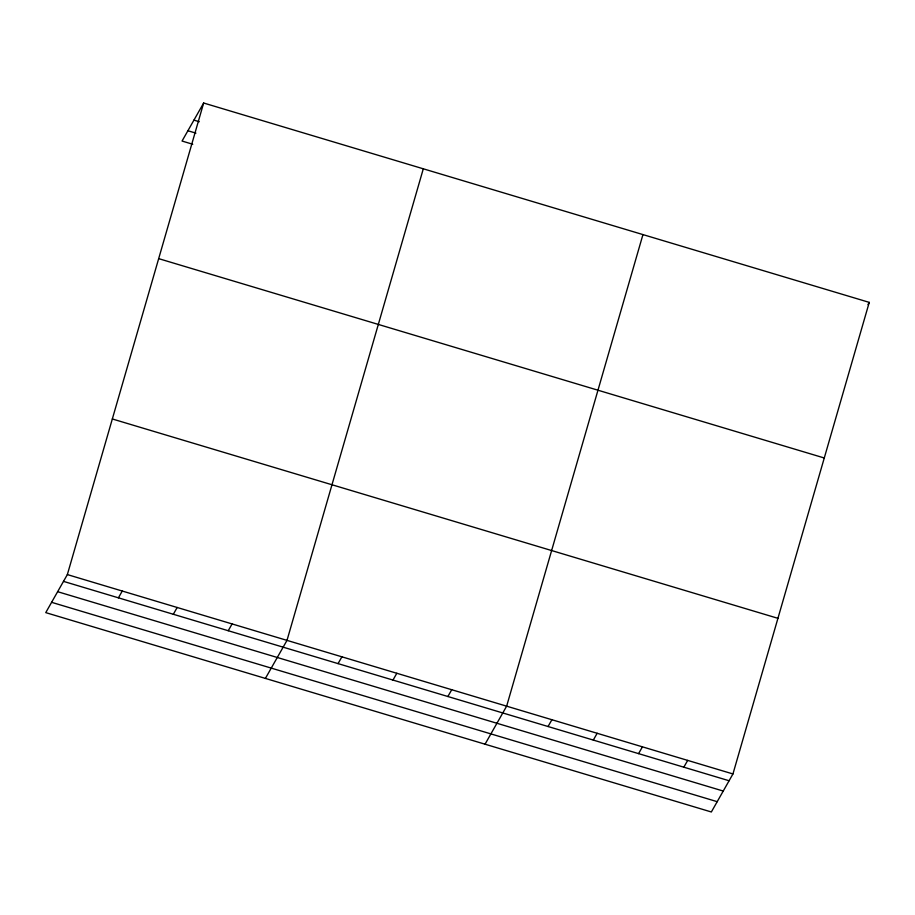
<?xml version="1.0" encoding="UTF-8"?>
<svg xmlns="http://www.w3.org/2000/svg" width="915" height="915" viewBox="0 0 915 915"><rect width="100%" height="100%" fill="white"/><g stroke="black" fill="none" stroke-linecap="round" stroke-linejoin="round"><path stroke-width="1.37" d="M67.355 574.586L203.656 103.018L869.25 302.373L732.949 773.953L711.344 811.982L45.75 612.627L67.355 574.586L732.949 773.953M423.302 168.806L287.001 640.374L265.396 678.415M642.948 234.595L506.647 706.163L485.041 744.204M203.656 103.018L182.051 141.047L192.756 144.261M118.412 597.827L122.267 591.033M173.324 614.274L177.178 607.48M228.235 630.721L232.09 623.927M338.058 663.615L341.913 656.821M392.97 680.062L396.824 673.268M447.881 696.509L451.736 689.716M548.051 726.51L551.917 719.728M593.309 740.075L597.175 733.281M867.969 304.638L869.25 302.373M638.579 753.628L642.433 746.834M683.837 767.182L687.691 760.388M193.934 120.117L199.298 121.718M187.907 130.742L195.936 133.144M158.672 258.636L824.278 457.992M112.339 418.967L777.933 618.323M63.501 581.38L729.095 780.747M57.645 591.696L723.239 791.052M51.606 602.322L717.2 801.677"/></g></svg>
